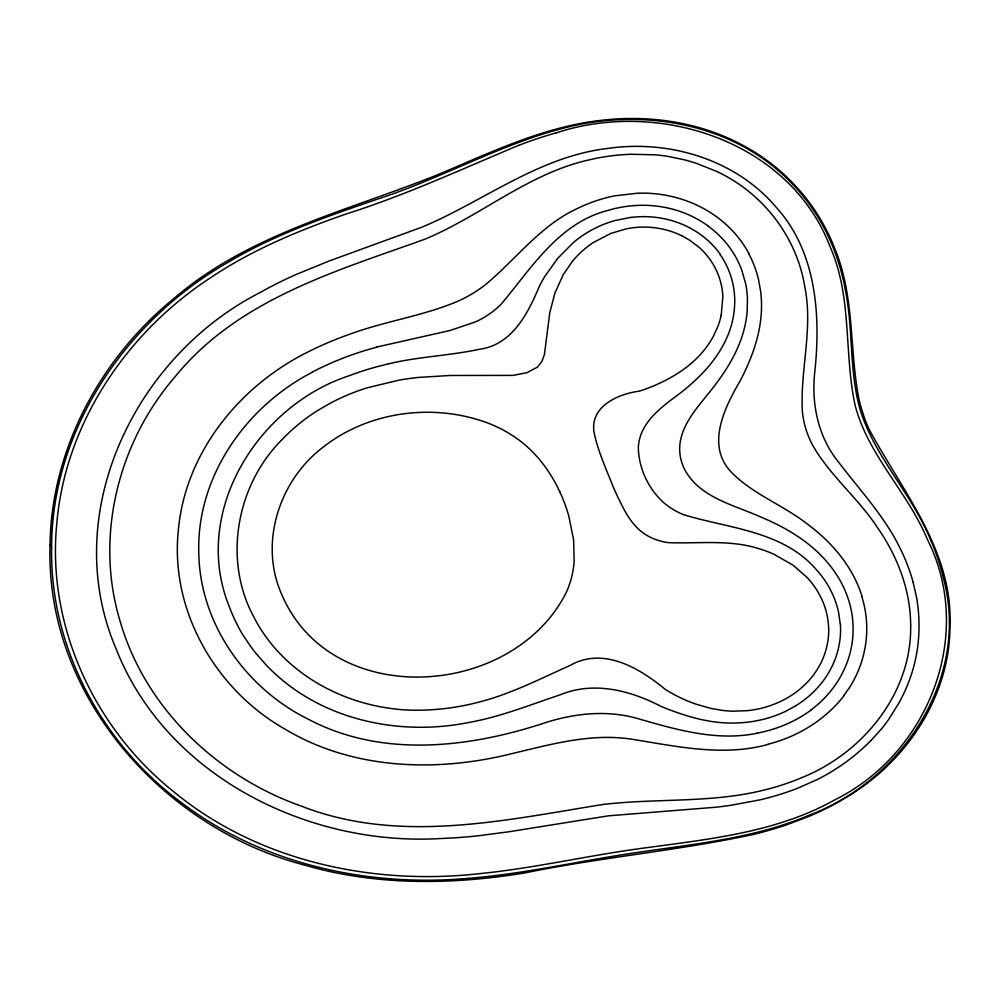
<?xml version="1.0" encoding="UTF-8"?>
<svg xmlns="http://www.w3.org/2000/svg" width="1000" height="1000" viewBox="0 0 1000 1000"><rect width="100%" height="100%" fill="white"/><g stroke="black" fill="none" stroke-linecap="round" stroke-linejoin="round"><path stroke-width="1.5" d="M721.175 315.425L722.862 296.812A82.225 74.763 -3.8 0 0 716.963 271.688A80.237 72.95 -3.8 0 0 698.925 247.175L689.412 240.025L682.312 236.025M848.913 688.325L843.825 695.525M572.413 261.337L563.225 274.713L554.862 293.2L549.75 312.9L544.412 354.513L541.975 361.312L537.388 367.15L527.013 372.663L513.138 375.4L450.138 375.475L418.2 377.438A266.425 242.25 -3.8 0 0 398.988 380.138L366.975 387.863A203.65 185.162 -3.8 0 0 329.562 403.6L317.525 410.6A180.475 164.088 -3.8 0 0 305.525 418.825L302.5 421.138A195.275 177.55 -3.8 0 0 282.775 438.862C236.825 484 222.738 558.95 253.475 616.325C285.4 679.55 358.612 713.863 427.738 709.95A219.088 199.2 -3.8 0 0 475.125 703.05C508.537 695.15 539.2 679.262 570.337 665.325C603.45 646.637 639.3 667.975 665.062 689.212A142.975 130 -3.8 0 0 695.913 704.125L710.775 708.375L722.25 710.375A103.963 94.537 -3.8 0 0 732.962 711.188L747.312 710.662A94.388 85.825 -3.8 0 0 773.25 704.55A90.8 82.562 -3.8 0 0 799.625 689.388L802.475 686.925A86.4 78.55 -3.8 0 0 828.688 629.25M871.05 740.462L881.575 728.763A176.125 160.138 -3.8 0 0 888.688 719.412L899.025 702.837A202.438 184.062 -3.8 0 0 904.362 692.225C912.188 675.475 917.075 657.362 918.487 638.938A196.838 178.975 -3.8 0 0 916.4 596.6L913.037 581.975M796.038 705.638L785.575 711.375A112.413 102.2 -3.8 0 1 737.362 722.938C717.362 723.925 697.487 719.562 678.675 713.075A283.35 257.625 -3.8 0 1 661.2 706.462C630.337 690.413 593.75 680.913 560.25 694.788C529.812 704.938 499.85 717.062 468.113 722.613C400.375 736.05 325.112 720.638 273.875 672.638A185.812 168.938 -3.8 0 1 266.488 665.362L256.05 653.45A227.675 207 -3.8 0 1 250.75 646.575L242.85 634.875A159.887 145.375 -3.8 0 1 239.425 628.975L234.425 619A217.763 198 -3.8 0 1 229.2 606.475C191.137 512.463 257.4 405.662 349.312 375.675A266.25 242.087 -3.8 0 1 387.375 364.162M312.3 372.262C246.038 406.337 196.45 476.725 198.787 552.775C199.713 623.65 246.163 688.838 308.962 719.55C382.85 758.4 470.5 747.65 546.812 722.212C576.1 713.1 607.725 709.987 637.55 718.525C676.137 729.625 716.7 741.575 757.125 733.25M518.562 145.387C461.562 169.237 405.375 195.287 346.312 213.912C298.562 230.562 251.325 250.087 209.3 278.587C126.2 333.25 64.862 424.15 56.712 524.475C46.975 625.45 93.938 727.55 172.4 790.662C257.262 861.275 372.688 885.925 480.8 873.512C533.6 868.188 585.413 856.137 637.938 848.875C704.812 839.562 774.875 833.5 834.938 799.788C928.487 753.462 975.438 634.312 927.262 539.188C907.738 492.15 868.112 455.375 855.163 405.4C843.775 353.212 852.375 297.337 830.312 247.288C790.062 141.025 658.9 98.9 556.188 132.9M376.65 347.075L449.963 330.513L475.45 321.925A85.95 78.15 -3.8 0 0 484.35 317.25A88.425 80.4 -3.8 0 0 501.112 304.262C531.613 267.913 558.938 222.738 608.337 210.3A111.575 101.45 -3.8 0 1 638.013 205.387A105.925 96.312 -3.8 0 1 708.363 226.137M768.138 744.4C723.275 756.9 676.888 746.388 632.163 739.287C591.213 732.788 550.638 744.438 511.163 753.812C436.05 772.5 352.262 769.737 284.613 728.9C215.863 689.85 170.087 610.825 178.275 531.125C184.825 452.238 240.775 384.175 310.725 350.613A318.35 289.45 -3.8 0 1 348.425 334.688C384.462 321.188 423.188 316.125 458.612 300.912A126.325 114.862 -3.8 0 0 468.212 296.075A131.512 119.575 -3.8 0 0 485.225 284.837C515.913 259.525 540.125 225.625 577.163 208.625A141.5 128.663 -3.8 0 1 614.412 195.888L637.525 193.212A120.325 109.4 -3.8 0 1 749.237 254.175M387.362 364.137C417.537 356.637 448.837 355.863 479.162 349.312C512.275 345.037 528.112 313.137 539.587 285.738A175.35 159.438 -3.8 0 1 544.875 276.337L557.55 258.538L573.425 242.475A109.175 99.262 -3.8 0 1 596 227.763L599.538 226.112A102.662 93.338 -3.8 0 1 614.712 220.613L630.763 217.375M720.062 254.45L722.125 257.525A97.425 88.588 -3.8 0 1 734.3 309.413C731.912 336.962 715.662 361.3 695.85 379.75A220.925 200.875 -3.8 0 1 680.475 392.95C662.188 406.525 639.837 422.088 638.337 447.05C638.5 467.713 648.062 488.35 663.288 502.262A72.688 66.087 -3.8 0 0 677.65 511.987A71.862 65.338 -3.8 0 0 683.612 514.712C729.038 528.538 782.412 530.8 815.962 569.2A107.662 97.9 -3.8 0 1 838.65 612.612L840.212 623.787M559.763 491.763C551.075 473.038 538.65 455.85 522.537 442.812A121.875 110.812 -3.8 0 0 513.55 436.213L510.375 434.175A130.15 118.338 -3.8 0 0 489.95 423.85C435.3 402.562 369.237 410.712 322.938 447.312C279.337 480.363 258.925 542.85 281.488 593.9C330.75 710.925 512.7 698.962 566.263 592.475A103.875 94.45 -3.8 0 0 569.825 583.35A109.95 99.963 -3.8 0 0 574.15 561.538L573.625 539.875L568.775 515.95A196.962 179.088 -3.8 0 0 559.775 491.763M862.113 596.7C853.25 567.475 832.7 543.125 808.587 525.013C784.163 505.4 753.275 494.688 731.225 472.1C705.438 444.963 724.95 406.8 740.662 379.975C751.8 358.288 760.537 334.762 761.438 310.163A139.95 127.25 -3.8 0 0 760.612 291.137L758.562 279.713A127.387 115.825 -3.8 0 0 749.075 254.25M852.45 618.05L852.812 621.638A113.413 103.125 -3.8 0 1 810.7 710.175M312.2 372.113A291.238 264.812 -3.8 0 1 376.688 347.2M708.3 226.213A106.575 96.9 -3.8 0 1 741.825 270.262L745.713 283.925A115.487 105 -3.8 0 1 747.438 297.875L747.175 311.6A127.35 115.787 -3.8 0 1 745.775 321.85C742.362 340.363 734.038 357.612 723.587 373.137A275.212 250.238 -3.8 0 1 712.375 388.55C697.6 407.663 677.013 427.863 679.963 454.162A56.487 51.363 -3.8 0 0 683.925 468.05C698.475 497.488 733.763 504.8 761.125 517.163C789.1 528.775 816.075 545.538 833.812 570.638A121.975 110.913 -3.8 0 1 852.537 618.038M810.8 710.275A124.213 112.938 -3.8 0 1 757.1 733.125M861.875 596.763A129.388 117.65 -3.8 0 1 849.038 688.388M844.05 695.675A136.6 124.2 -3.8 0 1 768.088 744.212M572.425 261.337A95.875 87.175 -3.8 0 1 592.863 242.8L610.763 233.425L626.512 228.787A79.987 72.737 -3.8 0 1 638.663 227.237A81.013 73.65 -3.8 0 1 682.325 236.012M721.175 315.425A91.812 83.475 -3.8 0 1 717.962 326.188L713.35 336.325A98.963 89.975 -3.8 0 1 702.85 351.712C688.275 369.05 668.012 380.513 647.087 388.5A130.075 118.275 -3.8 0 1 639.15 391.175C616.65 394.137 587.888 407.688 594.637 435.075C598.737 453.137 606.625 470.138 613.4 487.312A378.338 344 -3.8 0 0 621.475 504.487C627.812 517.325 636.163 530.237 649.412 536.75A54.6 49.65 -3.8 0 0 661.612 541.337A53.987 49.088 -3.8 0 0 668.787 542.663C698.913 543.8 729.9 539.275 759.225 548.8A115.562 105.075 -3.8 0 1 773.475 554.038L793.025 565.163L806.912 577.288A93.112 84.663 -3.8 0 1 822.812 601.625A89.45 81.337 -3.8 0 1 828.662 629.25M913.05 581.975A220.938 200.888 -3.8 0 0 899.2 546.487C883.662 515.388 859.663 489.875 838.8 462.425C818.337 437.5 811.375 404.538 814.675 372.95C820.925 315.637 816.65 251.65 775.875 206.9C735.138 159.05 668.188 139.388 607.075 148.537C542.5 156.2 489.712 196.5 432.1 222.738A407.262 370.3 -3.8 0 1 421.962 227.15L329.263 260.95L295.788 274.613A426.2 387.512 -3.8 0 0 259.312 292.938C134.113 357.225 58.712 514.538 116.062 648.775C166.275 776.587 309.05 846.838 441.775 838.462A480.662 437.038 -3.8 0 0 478.237 835.8L509.162 831.725L608.55 815.812L716.012 807.212A416.7 378.875 -3.8 0 0 731.363 805.225L759.737 799.912A255.637 232.438 -3.8 0 0 798.213 788.025L817.7 779.325A201.35 183.075 -3.8 0 0 871 740.413M630.788 217.488A92.263 83.888 -3.8 0 1 720.275 254.312M840.387 623.775A99.688 90.638 -3.8 0 1 796 705.588M518.587 145.425A378.837 344.462 -3.8 0 1 556.163 132.85M51.6 547.675C49.875 646.75 101.287 742.763 180.075 801.612C261.988 864.6 369.125 887.738 470.838 878.1C524.062 873.737 576.213 861.7 628.925 853.737C689.775 844.275 752.638 839.475 809.875 814.887C902.425 780.15 970.387 677.5 943.45 578.237A272.85 248.088 -3.8 0 0 930.763 540.212C912.6 495.5 877.337 459.875 861.538 414.113A173.325 157.587 -3.8 0 1 858.713 404.412C849.5 367.312 852.987 328.562 845.575 291.163C838.688 251.912 821.2 214.225 793.587 185.25C734.625 121.737 638.475 106.4 557.562 129.8A335.575 305.113 -3.8 0 0 546.038 133.05C488.175 151.1 434.7 180.625 377.013 199.275C326.25 216.812 274.913 234.363 228.575 262.025C127.075 319.637 51.65 428.775 51.6 547.675M910.662 625.538C911.912 692.95 863.062 753.012 802.175 777.463A226.438 205.888 -3.8 0 1 764.475 789.963C719.038 801.462 671.825 799.188 625.45 802.412A516.438 469.562 -3.8 0 0 602.95 804.463C503.738 820.4 398.888 844.325 301.4 806.125C216.838 776.413 144.575 707.6 119.85 620.337C94.712 536.788 118.062 442.775 174.675 377.262C237.413 299.613 334.888 271.512 424.9 239.225A344.888 313.587 -3.8 0 0 435.35 234.587C487.025 210.675 532.275 172.55 588.888 159.938A187.525 170.5 -3.8 0 1 601.25 157.375A197.438 179.525 -3.8 0 1 630.913 154.262L655.45 154.812A159.95 145.425 -3.8 0 1 667.85 156.363L684.3 159.787A181.213 164.762 -3.8 0 1 696.038 163.212L717.375 171.713A155.712 141.575 -3.8 0 1 728.675 177.7C768.575 200.562 797.625 241.5 804.825 287.038C813.35 328.8 799.788 370.662 802.463 412.475A107.8 98.012 -3.8 0 0 812.288 444.538C829.488 475.387 857.975 497.8 877.225 527.238C897.387 555.887 910.6 590.212 910.662 625.538M50.05 544.963C45.038 695.15 162.675 828.162 304.325 865.025C375.75 885.888 451.7 884.925 524.612 872.975C600.7 857.288 678.363 850.7 754.262 834.237A358.088 325.588 -3.8 0 0 785.562 825.212L808.2 816.7A269.1 244.675 -3.8 0 0 850.325 794.825C908.45 759.038 950.288 694.412 950 625.087C952.837 550.2 901.838 490.7 868.713 428.55A181.95 165.425 -3.8 0 1 864.725 418.688L861.4 408.537A199.775 181.637 -3.8 0 1 858.763 398.212C849.287 348.713 854.762 296.337 834.887 248.912C818.35 205.725 786.05 169.013 745.537 146.788C702.5 122.65 651.575 114.65 602.85 120.15C544.85 126.2 491.725 151.988 438.688 174.312C348.425 210.8 249.3 233.475 173.775 298.612C100.463 358.413 51.188 449.487 50.05 544.963"/></g></svg>
